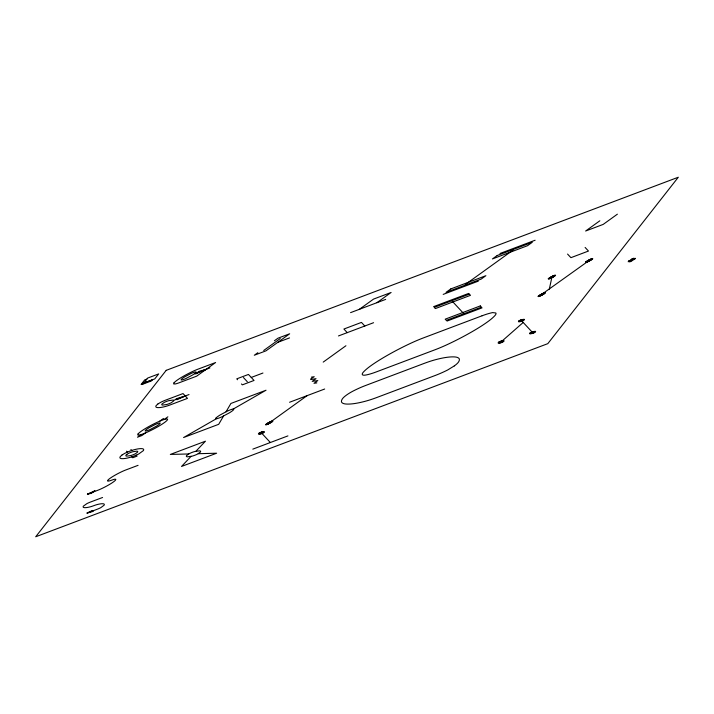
<?xml version="1.0" encoding="UTF-8"?>
<svg xmlns="http://www.w3.org/2000/svg" width="714" height="714" viewBox="0 0 714 714"><rect width="100%" height="100%" fill="white"/><g stroke="black" fill="none" stroke-linecap="round" stroke-linejoin="round"><path stroke-width="1.07" d="M549.307 289.17L551.931 277.077M223.571 415.985L218.689 424.312L183.569 437.548L216.449 418.681M226.035 411.782L230.917 403.455L266.036 390.219L233.219 409.051M630.239 260.985L631.006 260.003M632.568 260.11L633.336 259.128M191.066 456.371L181.517 466.456L216.628 453.22L198.206 453.702M195.895 451.275L205.453 441.19L170.334 454.434L188.791 453.952M501.103 341.899L523.201 322.46M541.212 294.793L541.569 294.811M141.202 434.523L137.463 437.218L141.854 435.567L145.549 432.898M159.802 421.135L163.497 418.466M164.149 419.511L167.888 416.815M257.843 352.689L254.291 355.251L266.001 350.833L289.67 333.786L277.969 338.204L274.417 340.757M263.698 350.485L280.272 338.552M359.356 309.323L373.556 299.095L391.111 292.472L376.912 302.7M269.249 422.911L307.127 395.636M465.287 284.502L513.054 250.105M599.831 220.796L585.623 231.024L603.178 224.41L617.387 214.173M541.962 294.748L540.302 295.373L589.148 260.485M268.875 422.991L269.722 422.572M551.19 277.237L550.44 277.871L552.092 277.246M552.306 276.996C553.6 276.015 550.101 277.853 551.708 277.318M588.773 260.565C587.568 261.529 591.022 259.646 589.371 260.244M589.889 260.315L590.639 259.691L588.024 260.726A2.91 0.66 -27.1 0 0 587.39 261.146L587.095 261.699A1.972 0.446 -27.1 0 0 587.729 261.502A2.91 0.66 -27.1 0 0 588.461 261.19L589.38 260.735M542.176 294.498L542.551 294.177L541.721 294.489M269.008 422.652L268.134 423.152A2.91 0.66 -27.1 0 0 267.491 423.572L267 424.098L267.83 423.929A2.91 0.66 -27.1 0 0 268.562 423.625L270.74 422.581A3.882 0.884 -27.1 0 0 271.588 422.028A2.481 0.562 -27.1 0 0 272.159 421.546L271.989 421.287A2.633 0.598 -27.1 0 0 271.142 421.546A3.882 0.884 -27.1 0 0 270.16 421.956L267.759 423.232A3.882 0.884 -27.1 0 0 266.911 423.795A2.481 0.562 -27.1 0 0 266.34 424.277L266.563 424.518A2.481 0.562 -27.1 0 0 267.357 424.277A3.882 0.884 -27.1 0 0 268.339 423.857M551.779 276.907L550.815 277.318A2.91 0.66 -27.1 0 0 550.182 277.737L549.878 278.29A1.972 0.446 -27.1 0 0 550.512 278.094A2.91 0.66 -27.1 0 0 551.253 277.791L553.055 276.836A2.91 0.66 -27.1 0 0 553.689 276.416L554.18 275.881L553.359 276.05A2.91 0.66 -27.1 0 0 552.618 276.363L551.699 276.818M552.011 277.157L553.43 276.282L552.386 276.604M589.068 260.396L587.649 261.279L588.693 260.958M589.3 260.655L590.264 260.235A2.91 0.66 -27.1 0 0 590.897 259.816L591.388 259.289L590.567 259.459A2.91 0.66 -27.1 0 0 589.826 259.771L588.907 260.226M541.64 294.409L540.676 294.82A2.91 0.66 -27.1 0 0 540.043 295.239L539.748 295.792A1.972 0.446 -27.1 0 0 540.382 295.596A2.91 0.66 -27.1 0 0 541.114 295.293L542.917 294.329A2.91 0.66 -27.1 0 0 543.559 293.918L544.05 293.383L543.22 293.552A2.91 0.66 -27.1 0 0 542.488 293.865L541.56 294.32M541.881 294.659L543.3 293.784L542.256 294.106M269.089 422.742L269.705 422.438M87.037 513.089L92.329 510.483L93.168 511.385L87.037 513.089L97.077 509.296A9.871 2.249 -27.1 0 0 100.781 507.672L104.074 505.235A9.291 2.124 -27.1 0 0 104.182 504.182A14.557 3.32 -27.1 0 0 102.986 503.745A21.991 5.025 -27.1 0 0 97.042 504.602A14.557 3.32 -27.1 0 0 93.73 505.69A14.557 3.32 -27.1 0 1 90.41 506.779A21.991 5.025 -27.1 0 1 84.475 507.636A14.557 3.32 -27.1 0 1 83.27 507.199A9.291 2.124 -27.1 0 1 83.386 506.146L86.894 503.62A9.291 2.124 -27.1 0 1 90.375 502.085L102.566 497.488M87.429 494.186L94.926 490.75L91.374 493.303L87.429 494.186L97.479 490.393A14.557 3.32 -27.1 0 0 101.156 488.84A21.991 5.025 -27.1 0 0 110.179 484.056A14.557 3.32 -27.1 0 0 113.356 481.968A9.291 2.124 -27.1 0 0 115.498 480.156L115.811 479.326L114.847 479.21A9.871 2.249 -27.1 0 0 111.679 480.165A9.291 2.124 -27.1 0 1 108.698 481.066L107.555 481.013L107.868 480.174A9.291 2.124 -27.1 0 1 110.001 478.362A14.557 3.32 -27.1 0 1 113.187 476.274A21.991 5.025 -27.1 0 1 122.201 471.49A14.557 3.32 -27.1 0 1 125.887 469.937L138.079 465.341M345.933 345.746C338.213 351.288 330.948 356.554 323.21 362.105M146.861 379.107L144.665 379.928L141.122 384.453L143.318 383.632L147.709 378.045L158.678 373.913L154.768 378.902L143.791 383.043M500.005 253.479L535.125 240.234M350.574 312.634L385.685 299.389M194.44 373.761A6.194 1.419 -27.1 0 0 195.859 372.547L196.073 371.994L195.431 371.923A6.578 1.499 -27.1 0 0 193.315 372.556A9.701 2.213 -27.1 0 0 190.861 373.592L184.855 376.778A9.701 2.213 -27.1 0 0 182.73 378.17A6.194 1.419 -27.1 0 0 181.302 379.384L181.097 379.937L181.856 379.973A6.194 1.419 -27.1 0 0 183.846 379.375A9.701 2.213 -27.1 0 0 186.3 378.34L192.316 375.153A9.701 2.213 -27.1 0 0 194.44 373.761L209.916 367.924M277.835 342.309L289.536 337.901M443.198 294.391L478.309 281.146M338.472 335.946L373.583 322.701M173.556 400.384A6.194 1.419 -27.1 0 1 173.484 401.089L171.289 402.714A6.578 1.499 -27.1 0 1 168.825 403.794A9.701 2.213 -27.1 0 1 166.612 404.526L162.649 405.097A9.701 2.213 -27.1 0 1 161.855 404.802A6.194 1.419 -27.1 0 1 161.926 404.097L164.265 402.419A6.194 1.419 -27.1 0 1 166.585 401.393A9.701 2.213 -27.1 0 1 168.799 400.67L172.752 400.099A9.701 2.213 -27.1 0 1 173.556 400.384L189.031 394.547M433.577 306.654L468.687 293.418M251.248 377.447L262.948 373.029M446.991 321.086L482.102 307.85M289.572 402.259L324.683 389.014M252.81 449.142L287.921 435.897M311.429 377.126L314.222 376.724L310.804 378.857L310.751 379.571L316.007 378.652L312.223 381.374L317.801 380.571L314.008 383.302L316.802 382.9M585.114 247.446L588.47 251.051L570.914 257.674L567.559 254.068M521.434 320.55L532.608 332.581M452.203 301.192L463.484 313.321M364.809 326.012L361.454 322.407L343.898 329.029L347.254 332.635M243.438 377.545L247.347 381.758M237.583 379.75L236.745 378.848L248.454 374.439L254.041 380.455L242.341 384.864L241.502 383.962M261.422 432.898L270.365 442.519M130.912 449.508L131.787 450.454M136.178 455.175L137.061 456.121L132.679 457.781L131.804 456.835M126.53 451.168L127.413 452.114M269.937 422.197A2.91 0.66 -27.1 0 1 270.668 421.885A1.972 0.446 -27.1 0 1 271.302 421.697L271.008 422.251A2.91 0.66 -27.1 0 1 270.365 422.67M259.637 433.452L259.664 433.559A2.91 0.66 -27.1 0 0 259.905 433.648L261.092 433.478A2.91 0.66 -27.1 0 0 261.752 433.255A1.972 0.446 -27.1 0 0 262.493 432.934L263.171 432.238A2.91 0.66 -27.1 0 0 262.939 432.148L261.743 432.318A2.91 0.66 -27.1 0 0 261.083 432.532L259.655 433.398M260.262 433.193L262.591 432.452L260.262 433.193M260.842 433.05L262.002 432.675L260.842 433.05M499.327 342.452L499.354 342.559A2.91 0.66 -27.1 0 0 499.586 342.649L500.782 342.479A2.91 0.66 -27.1 0 0 501.442 342.256L502.861 341.238A2.91 0.66 -27.1 0 0 502.62 341.149L501.433 341.319A2.91 0.66 -27.1 0 0 500.773 341.533A1.972 0.446 -27.1 0 0 500.032 341.863L499.327 342.452M499.952 342.193L502.272 341.453L499.952 342.193M500.532 342.051L501.692 341.676L500.532 342.051M519.649 321.104L519.676 321.211A2.91 0.66 -27.1 0 0 519.917 321.3L521.104 321.13A2.91 0.66 -27.1 0 0 521.764 320.916L523.183 319.89A2.91 0.66 -27.1 0 0 522.943 319.801L521.755 319.97A2.91 0.66 -27.1 0 0 521.095 320.193A1.972 0.446 -27.1 0 0 520.354 320.515L519.667 321.059M520.274 320.854L522.603 320.113L520.274 320.854M520.854 320.702L522.014 320.336L520.854 320.702M530.832 333.135L530.859 333.242A2.91 0.66 -27.1 0 0 531.091 333.331L532.287 333.152A2.91 0.66 -27.1 0 0 532.947 332.938L534.384 331.948A2.91 0.66 -27.1 0 0 534.126 331.832L532.939 332.001A2.91 0.66 -27.1 0 0 532.278 332.215A1.972 0.446 -27.1 0 0 531.537 332.546L530.85 333.081M531.457 332.876L533.777 332.135L531.457 332.876M532.037 332.733L533.197 332.358L532.037 332.733M138.123 433.853L137.704 434.96L138.98 435.112A13.155 3.008 -27.1 0 0 143.211 433.835A19.403 4.436 -27.1 0 0 148.11 431.765A29.319 6.694 -27.1 0 0 160.141 425.392A19.403 4.436 -27.1 0 0 164.381 422.599A12.388 2.829 -27.1 0 0 167.228 420.18L167.647 419.073L166.121 418.993A12.388 2.829 -27.1 0 0 162.14 420.198A19.403 4.436 -27.1 0 0 157.232 422.269A29.319 6.694 -27.1 0 0 145.21 428.641A19.403 4.436 -27.1 0 0 140.97 431.426A12.388 2.829 -27.1 0 0 138.123 433.853M145.397 430.435L145.192 430.988L145.951 431.024A6.194 1.419 -27.1 0 0 147.941 430.426A9.701 2.213 -27.1 0 0 150.395 429.391L156.411 426.204A9.701 2.213 -27.1 0 0 158.526 424.812A6.194 1.419 -27.1 0 0 159.954 423.598L160.159 423.045L159.525 422.965A6.578 1.499 -27.1 0 0 157.41 423.607A9.701 2.213 -27.1 0 0 154.956 424.643L148.94 427.829A9.701 2.213 -27.1 0 0 146.825 429.221A6.194 1.419 -27.1 0 0 145.397 430.435M174.029 382.802L173.609 383.909L175.135 383.989A12.388 2.829 -27.1 0 0 179.116 382.784L196.671 376.162L215.61 362.525L198.055 369.147A19.403 4.436 -27.1 0 0 193.146 371.218A29.319 6.694 -27.1 0 0 181.124 377.59A19.403 4.436 -27.1 0 0 176.876 380.383A12.388 2.829 -27.1 0 0 174.029 382.802M216.074 417.985L215.815 418.645L216.735 418.699A7.435 1.696 -27.1 0 0 219.118 417.976A11.647 2.66 -27.1 0 0 222.063 416.735L229.283 412.906A11.647 2.66 -27.1 0 0 231.827 411.237A7.435 1.696 -27.1 0 0 233.532 409.782L233.79 409.113L233.023 409.024A7.899 1.803 -27.1 0 0 230.488 409.791A11.647 2.66 -27.1 0 0 227.543 411.032L220.323 414.861A11.647 2.66 -27.1 0 0 217.779 416.53A7.435 1.696 -27.1 0 0 216.074 417.985M265.608 424.616L265.885 424.919A3.097 0.705 -27.1 0 0 266.884 424.616A4.855 1.107 -27.1 0 0 268.107 424.098L271.115 422.501A4.855 1.107 -27.1 0 0 272.177 421.804A3.097 0.705 -27.1 0 0 272.891 421.198L272.677 420.885A3.293 0.75 -27.1 0 0 271.615 421.206A4.855 1.107 -27.1 0 0 270.392 421.724L267.384 423.313A4.855 1.107 -27.1 0 0 266.322 424.018A3.097 0.705 -27.1 0 0 265.608 424.616M267.795 423.589L270.749 422.117L267.795 423.589M538.16 296.283L538.374 296.605A3.293 0.75 -27.1 0 0 539.436 296.283A4.855 1.107 -27.1 0 0 540.659 295.766L543.666 294.168A4.855 1.107 -27.1 0 0 544.728 293.472A3.097 0.705 -27.1 0 0 545.442 292.865L545.166 292.57A3.097 0.705 -27.1 0 0 544.166 292.874A4.855 1.107 -27.1 0 0 542.943 293.392L539.936 294.98A4.855 1.107 -27.1 0 0 538.874 295.676A3.097 0.705 -27.1 0 0 538.16 296.283M538.891 295.944L539.061 296.194A2.633 0.598 -27.1 0 0 539.909 295.944A3.882 0.884 -27.1 0 0 540.891 295.525L543.292 294.248A3.882 0.884 -27.1 0 0 544.139 293.695A2.481 0.562 -27.1 0 0 544.711 293.213L544.487 292.972A2.481 0.562 -27.1 0 0 543.693 293.213A3.882 0.884 -27.1 0 0 542.711 293.624L540.311 294.9A3.882 0.884 -27.1 0 0 539.463 295.462A2.481 0.562 -27.1 0 0 538.891 295.944M548.298 278.781L548.513 279.103A3.293 0.75 -27.1 0 0 549.566 278.781A4.855 1.107 -27.1 0 0 550.797 278.264L553.796 276.666A4.855 1.107 -27.1 0 0 554.858 275.97A3.097 0.705 -27.1 0 0 555.572 275.363L555.296 275.068A3.097 0.705 -27.1 0 0 554.305 275.372A4.855 1.107 -27.1 0 0 553.073 275.89L550.066 277.478A4.855 1.107 -27.1 0 0 549.004 278.183A3.097 0.705 -27.1 0 0 548.298 278.781M549.021 278.442L549.191 278.692A2.633 0.598 -27.1 0 0 550.039 278.442A3.882 0.884 -27.1 0 0 551.021 278.023L553.43 276.746A3.882 0.884 -27.1 0 0 554.278 276.193A2.481 0.562 -27.1 0 0 554.84 275.711L554.626 275.47A2.481 0.562 -27.1 0 0 553.832 275.711A3.882 0.884 -27.1 0 0 552.85 276.122L550.44 277.398A3.882 0.884 -27.1 0 0 549.593 277.96A2.481 0.562 -27.1 0 0 549.021 278.442M585.507 262.19L585.721 262.502A3.293 0.75 -27.1 0 0 586.774 262.19A4.855 1.107 -27.1 0 0 588.006 261.672L591.014 260.074A4.855 1.107 -27.1 0 0 592.076 259.378A3.097 0.705 -27.1 0 0 592.781 258.771L592.504 258.477A3.097 0.705 -27.1 0 0 591.513 258.78A4.855 1.107 -27.1 0 0 590.282 259.289L587.283 260.887A4.855 1.107 -27.1 0 0 586.221 261.583A3.097 0.705 -27.1 0 0 585.507 262.19M586.239 261.851L586.408 262.1A2.633 0.598 -27.1 0 0 587.256 261.842A3.882 0.884 -27.1 0 0 588.238 261.431L590.639 260.155A3.882 0.884 -27.1 0 0 591.487 259.601A2.481 0.562 -27.1 0 0 592.058 259.111L591.835 258.879A2.481 0.562 -27.1 0 0 591.04 259.12A3.882 0.884 -27.1 0 0 590.059 259.53L587.649 260.806A3.882 0.884 -27.1 0 0 586.801 261.36A2.481 0.562 -27.1 0 0 586.239 261.851M142.613 383.543L141.827 384.543L151.43 380.919L152.216 379.919L142.613 383.543M166.201 370.343L35.7 536.767L547.799 343.657L678.3 177.233L166.201 370.343M628.945 260.78L628.177 261.761L634.63 259.325L635.398 258.352L628.945 260.78M631.926 258.95L629.587 261.931L631.649 261.154L633.987 258.173L631.926 258.95M157.848 404.017L156.143 405.606A12.388 2.829 -27.1 0 0 156 407.007A19.403 4.436 -27.1 0 0 157.598 407.587A29.319 6.694 -27.1 0 0 165.514 406.453A19.403 4.436 -27.1 0 0 169.941 404.999L187.496 398.376L183.025 393.566L165.47 400.188A12.388 2.829 -27.1 0 0 160.82 402.241L157.848 404.017M121.933 455.068L120.238 456.657A12.388 2.829 -27.1 0 0 120.086 458.058A19.403 4.436 -27.1 0 0 121.692 458.638A29.319 6.694 -27.1 0 0 129.609 457.504A19.403 4.436 -27.1 0 0 134.027 456.05A12.388 2.829 -27.1 0 0 138.677 453.997L143.353 450.632A12.388 2.829 -27.1 0 0 143.496 449.231A19.403 4.436 -27.1 0 0 141.899 448.651A29.319 6.694 -27.1 0 0 133.982 449.784A19.403 4.436 -27.1 0 0 129.555 451.239A13.155 3.008 -27.1 0 0 124.629 453.417L121.933 455.068M126.869 454.354L126.012 455.148A6.194 1.419 -27.1 0 0 125.941 455.853A9.701 2.213 -27.1 0 0 126.744 456.139L130.698 455.577A9.701 2.213 -27.1 0 0 132.911 454.845A6.578 1.499 -27.1 0 0 135.374 453.756L137.57 452.14A6.194 1.419 -27.1 0 0 137.65 451.435A9.701 2.213 -27.1 0 0 136.847 451.15L132.893 451.712A9.701 2.213 -27.1 0 0 130.68 452.444A6.194 1.419 -27.1 0 0 128.359 453.47L126.869 454.354M187.568 454.675L186.55 455.63A7.435 1.696 -27.1 0 0 186.461 456.478A11.647 2.66 -27.1 0 0 187.416 456.826L192.173 456.139A11.647 2.66 -27.1 0 0 194.824 455.264A7.899 1.803 -27.1 0 0 197.787 453.961L200.42 452.016A7.435 1.696 -27.1 0 0 200.509 451.177A11.647 2.66 -27.1 0 0 199.545 450.829L194.797 451.516A11.647 2.66 -27.1 0 0 192.137 452.381A7.435 1.696 -27.1 0 0 189.353 453.613L187.568 454.675M258.959 433.255L258.53 433.648A3.097 0.705 -27.1 0 0 258.495 433.996A4.855 1.107 -27.1 0 0 258.896 434.148L260.869 433.862A4.855 1.107 -27.1 0 0 261.976 433.496A3.293 0.75 -27.1 0 0 263.207 432.952L264.305 432.14A3.097 0.705 -27.1 0 0 264.35 431.791A4.855 1.107 -27.1 0 0 263.948 431.649L261.967 431.934A4.855 1.107 -27.1 0 0 260.86 432.291A3.097 0.705 -27.1 0 0 259.7 432.809L258.959 433.255M259.45 433.184L259.111 433.496A2.481 0.562 -27.1 0 0 259.075 433.782A3.882 0.884 -27.1 0 0 259.396 433.898L260.985 433.666A3.882 0.884 -27.1 0 0 261.868 433.38A2.633 0.598 -27.1 0 0 262.85 432.943L263.734 432.291A2.481 0.562 -27.1 0 0 263.761 432.015A3.882 0.884 -27.1 0 0 263.439 431.899L261.859 432.122A3.882 0.884 -27.1 0 0 260.976 432.416A2.481 0.562 -27.1 0 0 260.048 432.827L259.45 433.184M518.971 320.907L518.543 321.309A3.097 0.705 -27.1 0 0 518.507 321.657A4.855 1.107 -27.1 0 0 518.908 321.8L520.881 321.514A4.855 1.107 -27.1 0 0 521.988 321.157A3.097 0.705 -27.1 0 0 523.148 320.64L524.317 319.801A3.097 0.705 -27.1 0 0 524.362 319.453A4.855 1.107 -27.1 0 0 523.96 319.301L521.979 319.586A4.855 1.107 -27.1 0 0 520.872 319.952A3.293 0.75 -27.1 0 0 519.64 320.497L518.971 320.907M519.462 320.836L519.123 321.157A2.481 0.562 -27.1 0 0 519.087 321.434A3.882 0.884 -27.1 0 0 519.408 321.55L520.997 321.327A3.882 0.884 -27.1 0 0 521.88 321.032A2.481 0.562 -27.1 0 0 522.809 320.622L523.746 319.952A2.481 0.562 -27.1 0 0 523.773 319.667A3.882 0.884 -27.1 0 0 523.451 319.551L521.872 319.783A3.882 0.884 -27.1 0 0 520.988 320.068A2.633 0.598 -27.1 0 0 519.997 320.506L519.462 320.836M498.64 342.247L498.22 342.649A3.097 0.705 -27.1 0 0 498.176 342.997A4.855 1.107 -27.1 0 0 498.577 343.148L500.559 342.863A4.855 1.107 -27.1 0 0 501.665 342.497A3.097 0.705 -27.1 0 0 502.826 341.988L503.995 341.14A3.097 0.705 -27.1 0 0 504.03 340.792A4.855 1.107 -27.1 0 0 503.629 340.649L501.656 340.935A4.855 1.107 -27.1 0 0 500.55 341.292A3.293 0.75 -27.1 0 0 499.318 341.836L498.64 342.247M499.131 342.184L498.791 342.497A2.481 0.562 -27.1 0 0 498.765 342.782A3.882 0.884 -27.1 0 0 499.086 342.898L500.666 342.666A3.882 0.884 -27.1 0 0 501.549 342.381A2.481 0.562 -27.1 0 0 502.477 341.97L503.415 341.292A2.481 0.562 -27.1 0 0 503.45 341.015A3.882 0.884 -27.1 0 0 503.129 340.899L501.54 341.122A3.882 0.884 -27.1 0 0 500.657 341.417A2.633 0.598 -27.1 0 0 499.675 341.854L499.131 342.184M530.145 332.929L529.726 333.331A3.097 0.705 -27.1 0 0 529.681 333.679A4.855 1.107 -27.1 0 0 530.083 333.831L532.064 333.545A4.855 1.107 -27.1 0 0 533.171 333.179A3.097 0.705 -27.1 0 0 534.331 332.67L535.5 331.823A3.097 0.705 -27.1 0 0 535.536 331.474A4.855 1.107 -27.1 0 0 535.134 331.332L533.162 331.617A4.855 1.107 -27.1 0 0 532.055 331.974A3.293 0.75 -27.1 0 0 530.823 332.519L530.145 332.929M530.636 332.867L530.297 333.179A2.481 0.562 -27.1 0 0 530.27 333.465A3.882 0.884 -27.1 0 0 530.591 333.581L532.171 333.349A3.882 0.884 -27.1 0 0 533.055 333.063A2.481 0.562 -27.1 0 0 533.983 332.653L534.92 331.974A2.481 0.562 -27.1 0 0 534.956 331.698A3.882 0.884 -27.1 0 0 534.634 331.582L533.046 331.805A3.882 0.884 -27.1 0 0 532.162 332.099A2.633 0.598 -27.1 0 0 531.18 332.537L530.636 332.867M199.135 371.378L195.582 373.931L206.141 369.343L199.135 371.378M450.766 288.938L446.036 292.347L481.147 279.103L485.886 275.693L450.766 288.938M497.167 255.523L492.437 258.932L527.548 245.687L532.287 242.278L497.167 255.523M454.327 365.898L447.598 370.022A32.889 7.515 -27.1 0 1 435.272 375.457L376.742 397.528A48.516 11.076 -27.1 0 1 365.684 401.152A73.292 16.734 -27.1 0 1 345.888 404.008A48.516 11.076 -27.1 0 1 341.89 402.553A30.979 7.078 -27.1 0 1 342.265 399.046A14.691 3.356 -27.1 0 1 353.957 390.62A30.979 7.078 -27.1 0 1 365.568 385.506L424.089 363.435A48.516 11.076 -27.1 0 1 435.147 359.802A73.292 16.734 -27.1 0 1 454.943 356.955A48.516 11.076 -27.1 0 1 458.941 358.41A30.979 7.078 -27.1 0 1 458.575 361.918A14.691 3.356 -27.1 0 1 454.327 365.898M185.256 395.975L176.902 399.733L176.063 398.831L185.256 395.975M469.357 294.141L434.246 307.377L435.361 308.582L470.481 295.337L469.357 294.141M480.317 305.922L445.197 319.167L446.321 320.372L481.432 307.127L480.317 305.922M482.066 315.784L423.536 337.856A48.516 11.076 -27.1 0 0 411.264 343.023A73.292 16.734 -27.1 0 0 381.205 358.972A48.516 11.076 -27.1 0 0 370.602 365.934A30.979 7.078 -27.1 0 0 363.48 371.985A14.691 3.356 -27.1 0 0 366.246 374.957A30.979 7.078 -27.1 0 0 376.189 371.949L434.719 349.878A48.516 11.076 -27.1 0 0 446.991 344.71A73.292 16.734 -27.1 0 0 477.05 328.761A48.516 11.076 -27.1 0 0 487.653 321.8A30.979 7.078 -27.1 0 0 494.775 315.749A14.691 3.356 -27.1 0 0 495.819 312.973L492.624 312.589A32.889 7.515 -27.1 0 0 482.066 315.784"/></g></svg>
